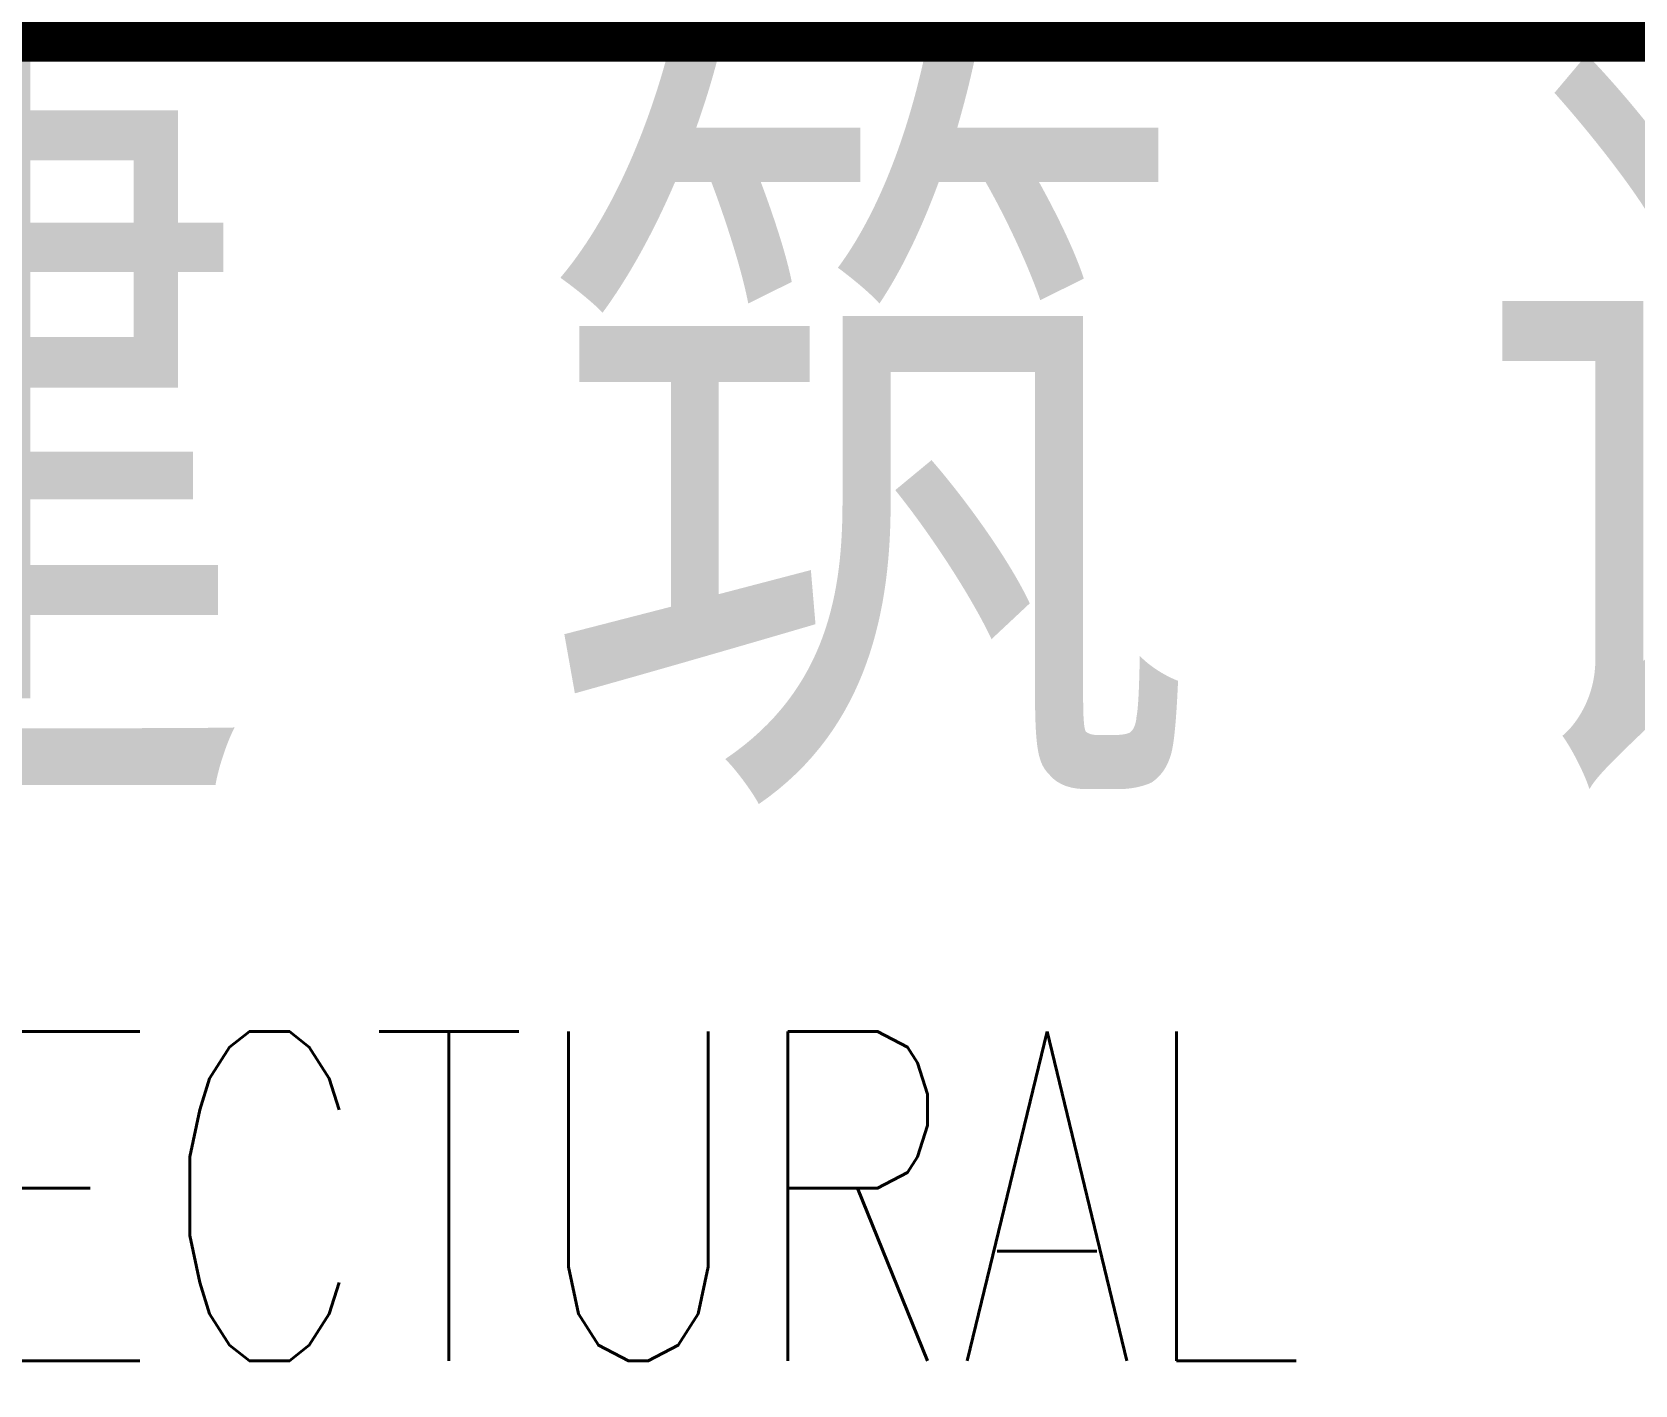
# Model space of a CAD drawing. Extents: x -165130 to 255370, y -346822 to 187778.
# Drawn here: x 188048 to 198074, y -147098 to -138637 of the extents above; entities that cross this region are included whole.
import ezdxf

# ---------------------------------------------------------------- set-up
doc = ezdxf.new("R2010")
doc.units = 0
doc.header["$MEASUREMENT"] = 0
doc.layers.get('0').update_dxf_attribs({"linetype": 'CONTINUOUS'})
doc.layers.add('PUB_TEXT', color=7, linetype='CONTINUOUS')
doc.layers.add('层0', color=253, linetype='CONTINUOUS')
doc.styles.add('_TCH_DIM', font='SIMPLEX', dxfattribs={"bigfont": 'GBCBIG'})
doc.styles.get("Standard").update_dxf_attribs({"font": 'TSSDENG', "height": 3, "bigfont": 'TSSDCHN'})

# ---------------------------------------------------------------- blocks, each defined once
blk = doc.blocks.new('qar5gesfd')
at = {"const_width": 80}
blk.add_lwpolyline([(-23968.1, 154824.2), (-23968.1, 159824.2), (-2968.1, 159824.2)], dxfattribs=at)
at = {"layer": 'PUB_TEXT'}
for s, p in [('筑', (-14800.4, 158853.3)), ('建', (-15972.4, 158853.3)), ('设', (-13628.5, 158853.3))]:
    blk.add_text(s, height=868.1, dxfattribs=at).set_placement(p)
at = {"layer": 'PUB_TEXT', "style": '_TCH_DIM', "width": 0.705882}
blk.add_text('ARCHITECTURAL', height=412.25, dxfattribs=at).set_placement((-16831.6, 158158.9))

msp = doc.modelspace()

# ---------------------------------------------------------------- block references
at = {"layer": '层0', "xscale": 5, "yscale": 5, "zscale": 5}
msp.add_blockref('qar5gesfd', (265210.681, -937742.598, -625.1), dxfattribs=at)

doc.saveas('drawing.dxf')
